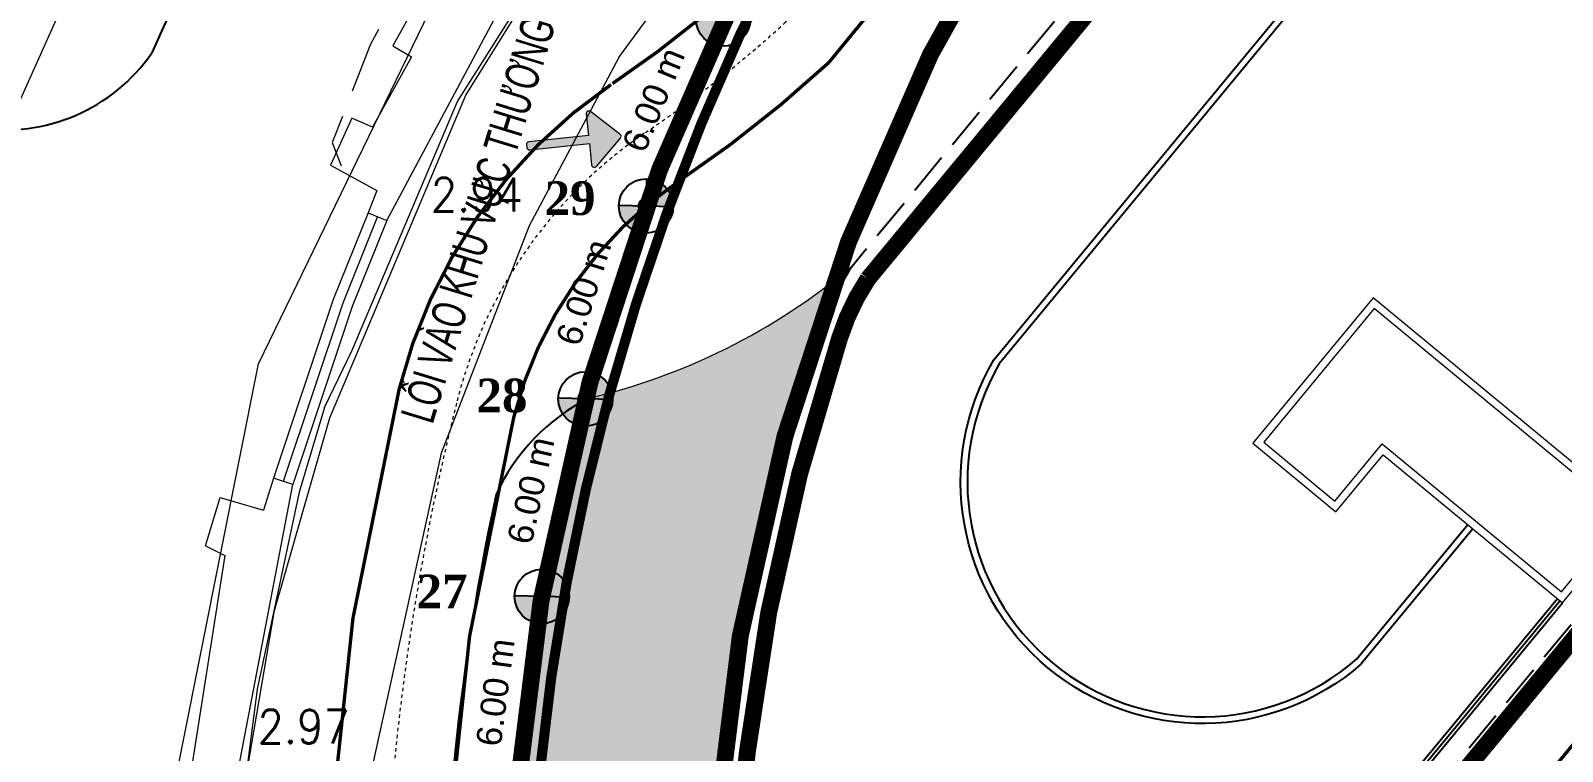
# Model space of a CAD drawing. Header units: millimetres. Extents: x 583747 to 597033, y 2304962 to 2309584.
# Drawn here: x 595567.57 to 595612.99, y 2307249.51 to 2307270.9 of the extents above; entities that cross this region are included whole.
import ezdxf
from ezdxf.enums import TextEntityAlignment as Align
from ezdxf.xclip import XClip

# ---------------------------------------------------------------- set-up
doc = ezdxf.new("R2010")
doc.units = ezdxf.units.MM
doc.header["$XCLIPFRAME"] = 0
doc.set_wipeout_variables(frame=1)
for name, pattern in [('CONTINOUS', [0]), ('DASH', [0.35, 0.25, -0.1]), ('DASH2-1', [3, 2, -1]), ('{Long Duong}', [2.3, 1.5, -0.8]), ('{qui hoach}', [1.3, 0, -1.3])]:
    doc.linetypes.add(name, pattern=pattern)
for name, color, linetype, lineweight in [('00_nen', 8, 'Continuous', 5), ('bo dat CXCL', 95, 'Continuous', 18), ('Code Cao do', 7, 'Continuous', 0), ('D-building block', 8, 'Continuous', 13), ('duong chua chay', 1, 'Continuous', 15), ('Duong RG Thua', 7, 'Continuous', 0), ('hatch', 45, 'Continuous', 5), ('KT-DV2', 7, 'Continuous', 15), ('KT-NEN', 7, 'Continuous', 0), ('KT-Net thay', 7, 'Continuous', 20), ('KT-TMB', 7, 'Continuous', 0), ('Level 15', 7, 'Continuous', 0), ('Long Duong_ Phan Cach chat lieu rair mat', 7, 'Continuous', 0), ('moc', 7, 'Continuous', 0), ('N-THAY', 7, 'Continuous', 18), ('Nen dc cb Hong bang', 253, 'Continuous', 60), ('đường pccc', 6, 'Continuous', 13)]:
    doc.layers.add(name, color=color, linetype=linetype, lineweight=lineweight)
for name, color, linetype in [('A-GLAZ', 135, 'Continuous'), ('AFP-KERB-LINE', 2, 'Continuous'), ('K2', 2, 'Continuous'), ('Xref_NT1+NT2_MBDV Cot vach_220729$0$ccu12-Thay', 7, 'Continuous'), ('Xref_ST_MBDV Cot vach 30.7.2022$0$Xref_ST_MBDV Cot vach 30.7.2022|Xref_ST_MBDV Cot vach 30.7.2022|Xref_ST_MBDV Cot vach 30.7.2022|Xref_ST_MBDV Cot vach 30.7.2022|A-CORE-OTLN', 2, 'Continuous')]:
    doc.layers.add(name, color=color, linetype=linetype)
doc.styles.add('font unicode ccu', font='arial.ttf')
doc.styles.add('Style-.VnArial', font='')
doc.styles.add('Style-STANDARD', font='STANDARD.shx')
doc.styles.get('Style-.VnArial').set_extended_font_data('.VnArial')

# ---------------------------------------------------------------- blocks, each defined once
blk = doc.blocks.new('nen dc cb Hong bang')
at = {"layer": '00_nen', "color": 0, "linetype": 'ByBlock', "lineweight": -2, "elevation": -62.11999999999999, "flags": 128}
for points in [[(-85.47528326383326, -18.05301842885092), (-100.6249566028127, -20.91285775462165), (-112.4343046547147, -20.59565654397011), (-120.7065256440546, -18.67622487898916), (-132.8150701370323, -13.47186852991581), (-143.4504801309668, -6.862869392614812), (-153.3913082516519, 4.829844211693853), (-160.3798289380502, 17.04818207910284), (-165.5111843023915, 28.93586780969054), (-167.7165728228865, 43.23928486416116), (-166.2054179287516, 58.14282070845366), (-160.7914822662715, 73.21163094649091), (-149.9842074502958, 91.06207541702315), (-135.2697674178053, 109.2889237608761)], [(-165.4335655445466, 42.69839705806226), (-165.2459892041516, 44.57470729807392), (-164.8394522299059, 52.57417826214805), (-162.9381026019109, 61.34651475679129), (-159.6288484007819, 69.80016376962885), (-153.9474266818725, 78.68621915159747), (-146.1678651447874, 87.2547303577885), (-138.9844497066224, 92.55207192199305), (-132.191907285247, 97.15675171557814), (-124.127035757876, 84.32235847553238)], [(-176.7272050620522, 52.74034863384441), (-177.0951481636148, 47.42707507824525), (-177.0067436667159, 39.0969427479431), (-176.1096750461729, 30.71741066733375), (-174.9985086276429, 22.06249679159373), (-173.3391070818761, 15.16720879869536)], [(-165.4335655445466, 42.69839705806226), (-165.2836133526871, 40.0775292753242), (-165.2836133526871, 40.0775292753242), (-165.2836133526871, 40.0775292753242), (-165.2836133526871, 40.0775292753242), (-164.4477571169846, 34.16002972843125), (-163.9423251335975, 31.90412467112765), (-163.4965729610994, 30.26293756766245), (-162.4703053293051, 27.44329042267054), (-160.0715872746659, 21.68906215438619), (-158.6753116231412, 17.9727149461396), (-155.4399599650642, 11.90525603154674), (-151.989931348362, 7.145275147166103), (-149.2447550852085, 3.26955210370943), (-146.8257763971342, 0.1823673765175045)]]:
    blk.add_lwpolyline(points, dxfattribs=at)
blk = doc.blocks.new('wwww1')
at = {"layer": 'Duong RG Thua', "color": 250, "lineweight": 0}
for p, q in [((595584.8485277396, 2307270.14638161), (595586.6950908239, 2307272.666952292)), ((595584.8485277396, 2307270.14638161), (595582.1809501575, 2307265.15452986)), ((595582.1809501575, 2307265.15452986), (595579.5769625754, 2307258.408269242)), ((595579.5769625754, 2307258.408269242), (595577.3869200257, 2307248.452662332))]:
    blk.add_line(p, q, dxfattribs=at)
at = {"layer": 'Duong RG Thua', "color": 250, "linetype": 'Continuous', "lineweight": 0}
for p, q in [((595578.840572425, 2307271.753033441), (595578.1461864297, 2307270.492530203)), ((595578.6985377666, 2307270.16684721), (595577.5417564961, 2307268.080093626)), ((595578.1461864297, 2307270.492530203), (595578.6985377666, 2307270.16684721)), ((595576.9272072772, 2307268.347481109), (595576.2975564596, 2307266.953000413)), ((595577.5417564961, 2307268.080093626), (595576.9272072772, 2307268.347481109)), ((595576.2975564593, 2307266.953000413), (595577.6658667094, 2307266.199121026)), ((595577.6658667094, 2307266.199121026), (595577.4074627922, 2307265.535629745)), ((595572.581989798, 2307255.653144387), (595573.0236462699, 2307257.093257144)), ((595573.0236462699, 2307257.093257144), (595574.3110592075, 2307256.709748461)), ((595572.581989798, 2307255.653144387), (595573.161057729, 2307255.367102991)), ((595573.161057729, 2307255.367102991), (595572.0261756018, 2307248.141224012))]:
    blk.add_line(p, q, dxfattribs=at)
at = {"layer": 'Duong RG Thua', "color": 250, "linetype": 'Continuous', "lineweight": 0, "flags": 128}
for points in [[(595574.6367634853, 2307253.739498251), (595576.2780055904, 2307259.449694888), (595580.3095002726, 2307269.030572761), (595583.8287534361, 2307274.685302349), (595589.3849677644, 2307281.693797555), (595595.6710482163, 2307287.248251864), (595601.1607227497, 2307291.456598226), (595609.6846248764, 2307295.700439101), (595617.855104049, 2307297.747196312)], [(595577.4074627922, 2307265.535629745), (595577.9642535727, 2307265.312058667), (595581.6870802684, 2307272.301944693), (595585.0105433782, 2307277.083690971), (595587.8125728294, 2307280.546869881)], [(595577.4074627922, 2307265.535629745), (595576.3742735364, 2307262.962531919), (595574.6074327041, 2307257.664341717)], [(595577.6858581824, 2307265.423844206), (595576.6560205052, 2307262.859093293), (595574.8920251629, 2307257.569435804)], [(595577.9642535727, 2307265.312058667), (595576.9377674743, 2307262.755654666), (595575.1766176221, 2307257.474529891)], [(595573.4108953403, 2307237.753673205), (595573.1264013577, 2307243.801163771), (595573.2345155253, 2307247.335033571), (595575.1766176221, 2307257.474529891)], [(595575.1766176221, 2307257.474529891), (595574.6074327041, 2307257.664341717), (595574.3110592075, 2307256.709748461)], [(595574.1133449136, 2307235.328408358), (595573.4314440312, 2307246.71181558), (595574.6367634853, 2307253.739498251)]]:
    blk.add_lwpolyline(points, dxfattribs=at)
at = {"layer": 'Long Duong_ Phan Cach chat lieu rair mat', "color": 250, "linetype": '{Long Duong}', "lineweight": 0}
for p, q in [((595581.0131627573, 2307277.038870575), (595577.4768557653, 2307270.542433008)), ((595577.4768557654, 2307270.542433009), (595576.3423068741, 2307267.619929421)), ((595576.3423068741, 2307267.619929421), (595576.610660179, 2307266.929277606))]:
    blk.add_line(p, q, dxfattribs=at)
at = {"layer": 'Code Cao do', "color": 250, "linetype": 'Continuous', "lineweight": 0, "style": 'Style-STANDARD'}
for s, p in [('2.94', (595579.2662182618, 2307266.072833179)), ('2.97', (595574.1303600792, 2307250.29510669))]:
    blk.add_text(s, height=1, rotation=359.9972999999998, dxfattribs=at).set_placement(p, align=Align.MIDDLE_LEFT)
blk = doc.blocks.new('Moc')
at = {"layer": 'moc', "linetype": '{qui hoach}', "lineweight": 0, "ltscale": 0.5}
h = blk.add_hatch(color=7, dxfattribs=at)
edge = h.paths.add_edge_path()
edge.add_arc((0, 0), 0.25, 0, 360)
blk = doc.blocks.new('hk')
at = {"layer": 'K2'}
h = blk.add_hatch(color=256, dxfattribs=at)
h.dxf.hatch_style = 1
h.paths.add_polyline_path([(-79.56888767669443, 95.73843680787832), (-79.56888767681085, 94.29736112430692), (-78.1278119928902, 94.29736112384126, 0.006030561254635504), (-78.12823123065755, 94.33211931213737, 0.4071659248377736)])
h.paths.add_polyline_path([(-79.56888767681085, 94.29736112430692), (-81.00996336049866, 94.29736112384126, 0.006030561398855246), (-81.00954412273131, 94.26260293461382, 0.4071659248337173), (-79.56888767669443, 92.85628543933854)])
for p, q in [((-79.56888767681085, 92.85628544073552), (-79.56888767669443, 95.73843680834398)), ((-78.1278119928902, 94.29736112477258), (-81.00996336049866, 94.29736112430692))]:
    blk.add_line(p, q, dxfattribs=at)
blk.add_circle((-79.56888767681085, 94.29736112430692), 1.441075683929584, dxfattribs=at)
blk = doc.blocks.new('NEN')
at = {"layer": 'Level 15', "color": 240, "linetype": 'DASH', "lineweight": 13, "ltscale": 10, "true_color": 0xed1f24, "const_width": 0.5, "flags": 128}
blk.add_lwpolyline([(595682.6342318146, 2307317.628542743), (595677.1080846218, 2307338.735591847), (595668.7019997244, 2307341.648000274), (595657.1986820591, 2307332.945061638), (595633.7332383548, 2307315.074860618), (595610.1012001, 2307298.024044828, 0.6850113018035724), (595643.3114555511, 2307173.379490599), (595664.0983812264, 2307171.16112911), (595705.7479175264, 2307172.44091587), (595712.0652831583, 2307180.508475818), (595682.6342318146, 2307317.628542743)], format="xyb", close=True, dxfattribs=at)
at = {"layer": 'Level 15', "color": 152, "linetype": 'DASH', "lineweight": 13, "ltscale": 10, "true_color": 0x2776bb, "const_width": 0.5, "flags": 128}
blk.add_lwpolyline([(595676.7959477246, 2307316.238442715), (595672.1154765871, 2307334.115442853), (595669.7661375185, 2307334.929404999), (595660.8263181637, 2307328.16590411), (595637.3067715189, 2307310.254500783), (595613.6242579552, 2307293.167266415, 0.6848770391189095), (595643.956996487, 2307179.344669219), (595664.3256569956, 2307177.170944603), (595702.755827632, 2307178.351808255), (595705.6093727332, 2307181.995913648)], format="xyb", close=True, dxfattribs=at)
at = {"layer": 'hatch', "xscale": 0.56, "yscale": 0.56, "zscale": 0.56, "rotation": 358.6179139007246}
for p in [(595631.3771639431, 2307217.374633971), (595629.0908022716, 2307211.827332797), (595627.2937969158, 2307206.102756677), (595625.9996701425, 2307200.243982413)]:
    blk.add_blockref('hk', p, dxfattribs=at)
at = {"layer": 'moc', "color": 7, "linetype": '{qui hoach}', "lineweight": 0, "ltscale": 0.5}
for p in [(595585.8188610822, 2307265.693228212), (595584.0218557264, 2307259.968652092), (595582.7277289531, 2307254.109877828)]:
    blk.add_blockref('Moc', p, dxfattribs=at)
at = {"layer": 'moc', "color": 7, "linetype": 'Continuous', "lineweight": 0, "style": 'Style-.VnArial'}
for rotation, p in [(67.60062577493382, (595586.0374917225, 2307268.847939078)), (72.57237194988686, (595583.9662623843, 2307263.130441044)), (77.54411811985725, (595582.398329962, 2307257.254952756)), (82.51586429681436, (595581.3454929735, 2307251.265686608))]:
    blk.add_text('6.00 m', height=0.75, rotation=rotation, dxfattribs=at).set_placement(p, align=Align.MIDDLE_CENTER)
at = {"layer": 'moc', "color": 7, "linetype": 'Continuous', "lineweight": 0, "char_height": 0.9999999999999999, "attachment_point": 4, "line_spacing_factor": 0.6, "style": 'Style-.VnArial'}
for s, insert in [('\\f.VnTimeH|b1|i0|c00|p39;29', (595582.8100155698, 2307265.919008506)), ('\\f.VnTimeH|b1|i0|c00|p39;28', (595580.7922621871, 2307260.063616733)), ('\\f.VnTimeH|b1|i0|c00|p39;27', (595579.0149604193, 2307254.257168729))]:
    blk.add_mtext(s, dxfattribs=dict(at, insert=insert))
blk = doc.blocks.new('WWWWW11')
blk.add_wipeout([(596146.3615818649, 2307305.6573381233), (596147.8285440636, 2307304.0452173376), (596150.7629438136, 2307303.3820340657), (596162.048524523, 2307307.517816646), (596165.4051456033, 2307309.5189932683), (596173.3555015537, 2307319.153731029), (596178.2315746873, 2307322.0380917024), (596181.4163572413, 2307323.062677114), (596186.0080146402, 2307323.5898095528), (596189.9042457261, 2307323.211667115), (596195.0940475697, 2307321.4383398625), (596198.0371565089, 2307319.6325917486), (596200.8094080107, 2307317.333069691), (596204.3098075503, 2307315.6493201614), (596207.2494791603, 2307314.980300404), (596210.7890871023, 2307314.6052024076), (596216.5500000002, 2307315.16), (596219.1300000001, 2307316.0100000002), (596221.6787631903, 2307317.0998650305), (596224.9113886, 2307319.1346373498), (596227.5410395903, 2307321.4657686683), (596238.1733428093, 2307359.288867094), (596238.0968819526, 2307360.409627944), (596237.7200000001, 2307361.81), (596230.6558972008, 2307391.558516441), (596229.9843406583, 2307392.8890121765), (596228.8211299448, 2307394.0842234455), (596227.2865145542, 2307394.87059217), (596225.3589578553, 2307395.106003769), (596223.8679869124, 2307394.78857129), (596222.6196871696, 2307394.115514262), (596221.0168609839, 2307393.022610689), (596208.4849748046, 2307382.633589055), (596207.4407676712, 2307381.453529403), (596206.7158046135, 2307380.0544804814), (596206.4200000002, 2307378.99), (596200.9665198424, 2307359.539130187), (596199.7980442686, 2307357.478697935), (596198.4249105974, 2307356.460218623), (596196.2180173937, 2307355.9388691476), (596194.42, 2307356.2800000003), (596193.2405711969, 2307356.9391195728), (596186.1711872608, 2307362.731889954), (596184.7917732071, 2307363.1279201983), (596182.731366028, 2307363.470164465), (596180.7227640854, 2307362.7669320228), (596178.2443049905, 2307360.9755200464), (596163.2158740925, 2307342.8258043416), (596149.957547771, 2307326.6712575853), (596148.5792082545, 2307323.5510934596), (596147.8603985051, 2307321.0017486685), (596147.2219378062, 2307318.292602497), (596146.5773248306, 2307314.7612257507), (596146.177911715, 2307311.6320212726), (596145.94916228, 2307308.647853131), (596145.9770818474, 2307306.713771885)]).translate(0, 0, -0.04395304444809574)
at = {"color": 2, "elevation": -0.04395304454321868}
blk.add_lwpolyline([(596164.8521065707, 2307326.175853), (596161.286210605, 2307321.857938461), (596163.7535902729, 2307319.82028368), (596165.1544779738, 2307321.516607249), (596170.4747655977, 2307317.122913949), (596172.639774645, 2307319.744504206), (596164.8521065377, 2307326.17585296)], dxfattribs=at)
blk.add_lwpolyline([(596164.8829930148, 2307325.8520536), (596161.610009965, 2307321.888824939), (596163.7227037958, 2307320.14408304), (596165.1235914967, 2307321.840406609), (596170.4438791758, 2307317.446713264), (596172.3159752298, 2307319.713617775)], close=True, dxfattribs=at)
at = {"layer": 'A-GLAZ', "const_width": 0.5, "elevation": -0.04395304444809574}
for points in [[(596146.296283172, 2307312.695783002, -0.05031291028689123), (596149.0288259159, 2307324.965291136, -0.0717433244059158), (596149.8730505318, 2307326.734633421), (596157.521658094, 2307335.98747068), (596165.695331864, 2307345.884906045), (596177.4818978631, 2307360.164561363, -0.1142951996060862)], [(596173.3555015536, 2307319.153731029), (596165.4051456017, 2307309.518993267, -0.1023702050592303), (596160.2206245479, 2307306.884390622), (596151.5927205944, 2307303.605446029, -0.4938342429271592), (596145.8895587582, 2307307.301405254, -0.02217052075567615), (596146.296283172, 2307312.695783002)]]:
    blk.add_lwpolyline(points, format="xyb", dxfattribs=at)
at = {"layer": 'Xref_NT1+NT2_MBDV Cot vach_220729$0$ccu12-Thay', "extrusion": (-3.811648262644351e-21, -3.294527862871537e-06, 0.9999999999945731), "elevation": -7.625069212652394}
for points in [[(596191.4677506634, 2307358.402984105), (596186.6005101845, 2307362.422027149, 0.2722560305913641), (596181.4609758809, 2307363.122547922, 0.1142951994764853), (596177.4817984318, 2307360.164578721, -0.0002466778429400545), (596175.9100870995, 2307358.25400816), (596171.8608900564, 2307353.350862205, 0.4137263751738471), (596171.9281546079, 2307352.64709581), (596171.9288246488, 2307352.646542606, -0.414310514875837), (596171.9959522054, 2307351.942511788), (596164.312519242, 2307342.640691897, -0.4141534110430285), (596163.6790576113, 2307342.580333086), (596163.6413885064, 2307342.611441648, 0.4142136299209204), (596162.9374767673, 2307342.544297185), (596149.8771776197, 2307326.730968995, 0.07162612412228023), (596149.0331149334, 2307324.961941392, 0.05031294687636014), (596146.3006149383, 2307312.692629419, 0.02099791688905635), (596145.8918496702, 2307307.366041905, 0.5040596696410771), (596151.7070534305, 2307303.621308281), (596160.2235293832, 2307306.882331264, 0.08026748385756233), (596163.9165842782, 2307309.181651054), (596170.4747664205, 2307317.122900686)], [(596191.4040739503, 2307358.325878487), (596186.5377349956, 2307362.344177112, 0.2721530690474574), (596181.5002758972, 2307363.030590778, 0.1142585217197553), (596177.5585456736, 2307360.100465477, -0.0002466046590232393), (596175.9872376334, 2307358.190385835), (596171.938029969, 2307353.28722702, 0.4136911399364955), (596171.9918809098, 2307352.724160448), (596171.9924916751, 2307352.723656222, -0.4143105148746067), (596172.0730447429, 2307351.87881924), (596164.3896117796, 2307342.576999349, -0.4141534110432618), (596163.6153808977, 2307342.50322747), (596163.5777117928, 2307342.534336031, 0.4142136299207421), (596163.014582386, 2307342.480620474), (596149.9575477709, 2307326.671244986, 0.07146961172190862), (596149.1283245026, 2307324.931348755, 0.0503164653337654), (596146.3999125503, 2307312.680797926, 0.02097820718917719), (596145.9919632112, 2307307.36758614, 0.5036753486576547), (596151.6714832906, 2307303.714768465), (596160.1863201837, 2307306.975163839, 0.08008678184894055), (596163.844703288, 2307309.251654226), (596170.3976608032, 2307317.186577399)], [(596191.3403972372, 2307358.24877287), (596186.474968792, 2307362.266319657, 0.2720467888631017), (596181.5395721069, 2307362.93863191, 0.1142211534408764), (596177.6352905536, 2307360.036349359, -0.0002465311102103631), (596176.0643881664, 2307358.126763511), (596172.0151745091, 2307353.223597438, 0.4136395261854669), (596172.0556072118, 2307352.801225086), (596172.056155823, 2307352.800772214, -0.4143105148735155), (596172.1501372806, 2307351.815126692), (596164.4667043173, 2307342.513306801, -0.4141534110439158), (596163.5517041839, 2307342.426121853), (596163.514035079, 2307342.457230414, 0.4142136299192421), (596163.091688003, 2307342.41694376), (596150.0379421813, 2307326.611550349, 0.07130962193503255), (596149.22353591, 2307324.900761632, 0.05032001840502081), (596146.4992101624, 2307312.668966432, 0.02095821389678339), (596146.0920790996, 2307307.369186494, 0.5032768673550028), (596151.635915411, 2307303.808229515), (596160.1491056161, 2307307.06799436, 0.07990406775915627), (596163.7728417624, 2307309.321680967), (596170.3205551859, 2307317.250254112)]]:
    blk.add_lwpolyline(points, format="xyb", dxfattribs=at)
at = {"layer": 'Xref_NT1+NT2_MBDV Cot vach_220729$0$ccu12-Thay'}
for points in [[(596167.8146840923, 2307319.319836036), (596164.5034328513, 2307315.310268686, -0.8497348713427241), (596153.603332712, 2307324.329883766), (596168.3042607806, 2307342.134282859), (596176.5802824609, 2307352.155650584, -0.3557609736154798), (596182.3736482896, 2307353.074591513), (596185.1631732362, 2307350.77043678), (596191.4665462445, 2307358.403991234)], [(596191.6207644499, 2307358.276646249), (596185.1900269925, 2307350.488850018), (596182.2591014836, 2307352.909801976, 0.3544822061982321), (596176.7319444203, 2307352.025210261), (596168.4584720149, 2307342.006929432), (596153.7679047112, 2307324.215078335, 0.8477438291627287), (596164.3597039792, 2307315.45031512), (596167.660472858, 2307319.447189462)]]:
    blk.add_lwpolyline(points, format="xyb", dxfattribs=at)
at = {"layer": 'Xref_NT1+NT2_MBDV Cot vach_220729$0$ccu12-Thay', "linetype": 'DASH', "ltscale": 5, "extrusion": (-3.811648262644351e-21, -3.294527862871537e-06, 0.9999999999945731), "elevation": -7.625069212652394}
blk.add_lwpolyline([(596171.6721760688, 2307354.066579557), (596171.6322183306, 2307354.018208642), (596171.6322183306, 2307354.018208642, 0.3477498573910547), (596171.9288246488, 2307352.646542606), (596171.9743522176, 2307352.604077592, -0.3775274350728713), (596171.9965846748, 2307351.943275705), (596164.312519242, 2307342.640691897, -0.4426420320558959), (596163.6413885065, 2307342.611441648), (596163.6413885065, 2307342.611441648, 0.4087774887242387), (596162.0902574533, 2307342.465892721), (596149.3913307645, 2307327.093575242)], format="xyb", dxfattribs=at)
at = {"layer": 'Xref_NT1+NT2_MBDV Cot vach_220729$0$ccu12-Thay', "linetype": 'DASH', "ltscale": 5, "elevation": -0.04395304454334795}
blk.add_lwpolyline([(596149.3913307645, 2307327.093587907, 0.07250165753733272), (596148.4576056973, 2307325.148955727, 0.05029248862881346), (596145.7004984253, 2307312.766771953, 0.02229968031555171), (596145.2888707892, 2307307.288145101, 0.496402403726135), (596151.8002345021, 2307303.042440932), (596160.4431537373, 2307306.327091926, 0.0812642304009894), (596164.3564297584, 2307308.772010976), (596170.9373992906, 2307316.74085367), (596173.1024075558, 2307319.362444639), (596185.0717325857, 2307333.861364425, -0.4142135623114239), (596185.6333207886, 2307333.914855642), (596193.8091505487, 2307327.162948422, 0.4147015980058476), (596197.4737193908, 2307327.515583777), (596200.9515834786, 2307331.726897667)], format="xyb", dxfattribs=at)
blk = doc.blocks.new('wqeqweweqewe')
at = {"layer": 'N-THAY', "true_color": 0xed1f24}
h = blk.add_hatch(color=240, dxfattribs=at)
h.dxf.hatch_style = 1
h.paths.add_polyline_path([(-1286767.49223078, 413592.5562734466, 0.659767882987918), (-1286936.532741258, 413520.2139766003), (-1286936.532741257, 412718.8002987187), (-1289161.917441023, 412718.8002987187, 0.4142135623724195), (-1289261.917441023, 412618.800298719), (-1289261.917441024, 412518.8002987162, 0.4142135623737707), (-1289161.917441024, 412418.8002987159), (-1286936.532741257, 412418.8002987159), (-1286936.532741256, 411617.3866208305, 0.6597678829868827), (-1286767.492230778, 411545.0443239844), (-1285772.09428144, 412495.0111559309, 0.4279583434868365), (-1285772.09428144, 412642.5894414972)])
for p, q in [((-1286936.532741258, 413520.2139766003), (-1286936.532741257, 412718.8002987187)), ((-1285772.09428144, 412642.5894414973), (-1286767.49223078, 413592.5562734466)), ((-1289261.917441023, 412618.800298719), (-1289261.917441024, 412518.8002987162)), ((-1286936.532741257, 412718.8002987187), (-1289161.917441023, 412718.8002987187)), ((-1289161.917441024, 412418.8002987159), (-1286936.532741257, 412418.8002987159)), ((-1286936.532741257, 412418.8002987159), (-1286936.532741256, 411617.3866208305)), ((-1286767.492230778, 411545.0443239844), (-1285772.09428144, 412495.0111559309))]:
    blk.add_line(p, q)
for centre, radius, start, end in [((-1286836.532741258, 413520.2139766004), 100, 46.33781501997804, 180.0000000000644), ((-1289161.917441023, 412618.8002987187), 100, 89.99999999999858, 179.9999999998666), ((-1289161.917441024, 412518.8002987159), 100, 179.9999999998666, 269.9999999999986), ((-1285842.515602127, 412568.8002987141), 102.0000000000629, 313.6621849800248, 46.33781501999777), ((-1286836.532741256, 411617.3866208306), 100, 180.0000000000773, 313.6621849800037)]:
    blk.add_arc(centre, radius, start, end)
blk = doc.blocks.new('DV')
at = {"layer": 'bo dat CXCL'}
h = blk.add_hatch(dxfattribs=at)
h.set_pattern_fill('GRASS', color=256, scale=20, angle=6.295837926640892e-14)
h.set_pattern_definition([(90, (-595062099.8700503, -2307132692.023288), (-359.2102448000003, 359.2102447999954), [95.24999999999883, -623.1704895999928]), (44.99999999999993, (-595062099.8700503, -2307132692.023288), (-359.2102448427657, 359.2102448427614), [95.249999999999, -412.7499999999957]), (135.0000000000001, (-595062099.8700503, -2307132692.023288), (-359.2102448427657, -359.2102448427623), [95.24999999999989, -412.7499999999994])])
edge = h.paths.add_edge_path()
edge.add_arc((525057.9382520914, 116196.7447962761), 13745.40944116883, 248.0825419116846, 327.65418365073344, ccw=False)
edge.add_arc((683766.0695010424, 115812.2292971611), 164305.0019994757, 182.2105334864701, 184.3167966751368, ccw=False)
edge.add_arc((588750.6883655787, 109442.7255239487), 69167.35941564295, 175.0017373804677, 179.973483553913, ccw=False)
edge.add_arc((588750.6883444786, 109442.7255382538), 69167.35939306981, 170.0299912143746, 175.001737389673, ccw=False)
edge.add_arc((588750.6883637905, 109442.7255187035), 69167.35941504942, 165.0582450293329, 170.0299912022961, ccw=False)
edge.add_arc((517718.1811916828, 145581.5090723038), 18781.39012136048, 282.9339808610382, 310.0809105160639)
edge.add_arc((536013.4883005619, 127036.8038439751), 7476.445086400092, 146.0590185773733, 162.6454055400933)
edge.add_arc((589932.5482304096, 109118.4795875549), 64293.78853818554, 161.7369148056867, 177.6496883470164)
edge.add_arc((530600.8650306463, 111773.064968586), 4908.05229936059, 180.2095486627918, 292.4980964321372)
edge.add_line((532478.9446792603, 107238.5535030365), (536670.5312061859, 108842.5646479912))
at = {"layer": 'A-GLAZ'}
blk.add_line((553637.6959447861, 123125.3419837952), (545814.387381196, 113645.0033860207, 0.001965137819500148), dxfattribs=at)
at = {"layer": 'A-GLAZ', "elevation": 2.283388679820792e-10}
blk.add_lwpolyline([(526706.0482531786, 116821.8684206009, -0.05031291028689117), (529438.5909963846, 129091.3765540123, -0.0717433244059158), (530282.8156132698, 130860.7188386917), (537212.3258341551, 139243.6342687607)], format="xyb", dxfattribs=at)
at = {"layer": 'AFP-KERB-LINE'}
for points, elevation in [([(499706.3316445351, 139092.0098872185, 0.6379824367138764), (509058.4985730648, 137545.9729013443, -50.01534323593949)], -0.003242928290997959), ([(519930.3368661404, 103443.5497121811, -0.0872070090966523), (522019.4401941299, 127297.727159977, -0.0872070090966523)], 2.283388679820792e-10)]:
    blk.add_lwpolyline(points, format="xyb", dxfattribs=dict(at, elevation=elevation))
for centre, radius, start, end in [((591010.507343173, 101171.1460204124, -0.0064858565576555), 89661.91929517206, 127.379756697197, 156.0657034419634), ((524727.4896483421, 121943.6195635796), 5999.99999999999, 116.8297899922303, 155.3828673927827), ((588838.303358078, 109427.3669867516), 71167.57519309944, 167.819695066101, 182.5644982125642)]:
    blk.add_arc(centre, radius, start, end, dxfattribs=at)
at = {"layer": 'D-building block', "linetype": 'CONTINOUS', "ltscale": 10000, "elevation": 20.36346964611957}
blk.add_lwpolyline([(536670.5312062502, 108842.5646476746, -0.3618550020472503), (519927.1826994419, 103444.8183422089, -0.009190565640796847), (519583.336357832, 109474.7361273766, -0.02169673868253486), (519846.3488698006, 115468.9687232971, -0.02169673869067174), (520627.858899951, 121417.8545074463, -0.02169673868043599), (521921.9856739044, 127276.6287717819, 0.1190079315394617), (529810.9312188625, 131211.1920366287, 0.07249838436231171), (528877.3933365345, 129266.911421299, 0.06954436385023165), (525692.84555614, 111755.1147165298, 0.5333254872937248), (532478.9446792603, 107238.5535025597), (536670.5312062502, 108842.5646476746)], format="xyb", close=True, dxfattribs=at)
at = {"extrusion": (3.514792066178393e-07, 3.713726493790081e-08, 0.9999999999999376), "xscale": 0.8000000000000015, "yscale": 0.8000000000000015, "zscale": 0.8000000000000015, "rotation": 6.03148818531198}
blk.add_blockref('wqeqweweqewe', (1580556.154494671, -85071.98374653595, 0.1950177465945042), dxfattribs=at)
blk = doc.blocks.new('duong pccc')
at = {"layer": 'đường pccc', "linetype": 'DASH2-1', "const_width": 100}
for points, elevation in [([(11401180.47434998, 1083819.10668087, -0.04094110432425923), (11398102.05244684, 1080655.432331085, -0.249761800059274), (11392605.39248991, 1079381.698912621), (11392718.61520731, 1079351.360945702, 0.1606096281939528), (11388966.9543345, 1079138.414116859, -0.002531606775971246), (11388745.1005367, 1079052.330551624), (11377741.42645764, 1074846.667515278), (11375185.59664214, 1073869.815383911, -0.5148612867729533), (11362299.42951584, 1082420.761764526, -0.06998515420923437), (11364494.18109894, 1103099.81688261, -0.1832900913967137), (11370774.93411112, 1112123.883622646)], 4.459954757369778e-05), ([(11372771.77495944, 1109249.508318424, 0.03858186431968252), (11377228.93007839, 1112771.645726204), (11390505.29011929, 1128970.558254719, 0.1514106076029663), (11394062.42659974, 1137207.876488209), (11394062.42659974, 1137207.876488209, -0.1799970356365439), (11397962.53763831, 1144612.240755081), (11407263.58091998, 1151335.467298985, -0.3418180795402535)], 4.459954756070804e-05), ([(11403276.58065391, 1097357.568047047), (11395781.32833302, 1088274.353282928, -0.1296742959992178), (11387495.54041386, 1082321.672916889), (11376491.86633432, 1078116.009880066), (11373936.03616238, 1077139.157610416, -0.5148612867655556), (11365797.40612233, 1082539.756136417, -0.06998515421053718), (11367889.25328588, 1102249.23775959, -0.1850920205997058), (11372820.96927345, 1109282.619950294, 0.1850920205997058)], 4.459954756070804e-05), ([(11370819.79050374, 1112154.634253025, 0.03680737216698653), (11374679.51239443, 1115182.509083271), (11387823.84829891, 1131220.334730625, 0.1529063082503099), (11390585.94321609, 1137614.647397995, -0.1525417149612975), (11394427.36743546, 1146021.054395676, 0.2114901706231379), (11395554.70104313, 1149486.122401237), (11395626.69453931, 1148784.805612564, -0.2679491924381388), (11397466.96628523, 1152891.312632561), (11401292.31415129, 1155656.451932907, -0.2777039725430199), (11405916.67424309, 1156046.459554672), (11407434.23718667, 1155299.08148241)], 4.459954757369778e-05)]:
    blk.add_lwpolyline(points, format="xyb", dxfattribs=dict(at, elevation=elevation))
at = {"layer": 'đường pccc', "linetype": 'DASH2-1', "elevation": 4.459954756070804e-05}
for points in [[(11371795.78273165, 1110702.071286678, 0.03772781581781628), (11375953.23421955, 1113975.873113632), (11389164.15088642, 1130094.936085701, 0.1520964322578842), (11392324.32577074, 1137412.464404106, -0.1821404256227318), (11396866.10499096, 1145979.011731625), (11406238.39065957, 1152753.735584736, -0.3418180795411198)], [(11404501.65296853, 1096092.619954109), (11397131.11483729, 1087160.541632175, -0.1296742959991551), (11388120.32047534, 1080687.001734734), (11377116.64639604, 1076481.338697433), (11374560.8164022, 1075504.486497879, -0.5148612867746855), (11364048.41781604, 1082480.259038448, -0.06998515420979129), (11366191.71719408, 1102674.527327538, -0.1832900913987902), (11371763.3529278, 1110679.747813225, -0.1832900913987902)]]:
    blk.add_lwpolyline(points, format="xyb", dxfattribs=at)

msp = doc.modelspace()

# ---------------------------------------------------------------- block references
at = {"layer": 'KT-NEN', "color": 7, "lineweight": 0}
msp.add_blockref('wwww1', (0.167280342313461, -0.04470699140802026, -0.002306602981161601), dxfattribs=at)

# ---------------------------------------------------------------- next in the draw order: linework, layer by layer
at = {"layer": 'Xref_ST_MBDV Cot vach 30.7.2022$0$Xref_ST_MBDV Cot vach 30.7.2022|Xref_ST_MBDV Cot vach 30.7.2022|Xref_ST_MBDV Cot vach 30.7.2022|Xref_ST_MBDV Cot vach 30.7.2022|A-CORE-OTLN', "color": 2, "linetype": 'DASH', "ltscale": 10, "const_width": 0.3}
msp.add_lwpolyline([(595589.8342989829, 2307273.307810864), (595588.6125717539, 2307270.78840963), (595588.5917635437, 2307270.743128234), (595587.4756929064, 2307268.175174509), (595587.4567826696, 2307268.129068198), (595586.4482934253, 2307265.516990587), (595586.4313137851, 2307265.470138898), (595585.5321451499, 2307262.818442127), (595585.5171253962, 2307262.770925882), (595584.7288279983, 2307260.084183019), (595584.7157940367, 2307260.03608419), (595584.0397272395, 2307257.31892875), (595584.0287015472, 2307257.270330313), (595583.4660311032, 2307254.527448257), (595583.4570326894, 2307254.47843405), (595583.0087287287, 2307251.714555696), (595583.0017728867, 2307251.665208473), (595582.668612445, 2307248.885099821)], dxfattribs=at)

# ---------------------------------------------------------------- next in the draw order: block references
at = {"layer": 'KT-DV2', "xscale": 0.001, "yscale": 0.001, "zscale": 0.001}
msp.add_blockref('DV', (595062.0998697897, 2307132.69202312), dxfattribs=at)
at = {"layer": 'KT-Net thay'}
msp.add_blockref('NEN', (-5.820766091346741e-10, 9.313225746154785e-10), dxfattribs=at)
at = {"layer": 'Nen dc cb Hong bang', "color": 250, "lineweight": 5, "transparency": 33554559}
ref = msp.add_blockref('nen dc cb Hong bang', (595717.0552204513, 2307162.891767368, 62.11769339701883), dxfattribs=dict(at, rotation=339.9497468043105))
XClip(ref).set_block_clipping_path([(-171.58366836735513, -106.17314537893981), (63.31963311461732, -20.44193760957569), (-26.86903776670806, 226.67480199504644), (-261.7723392486805, 140.94359422568232)])

# ---------------------------------------------------------------- next in the draw order: texts
at = {"style": 'font unicode ccu', "width": 0.65}
msp.add_text('LỐI VÀO KHU VỰC THƯƠNG MẠI', height=0.9999999999999999, rotation=72.89627338895878, dxfattribs=at).set_placement((595579.484364926, 2307259.187045376))

# ---------------------------------------------------------------- next in the draw order: block references
at = {"layer": 'KT-TMB'}
msp.add_blockref('WWWWW11', (-557.473451402504, -63.20368742663413, 0.04164644143766875), dxfattribs=at)

# ---------------------------------------------------------------- next in the draw order: block references
at = {"layer": 'duong chua chay', "xscale": 0.001, "yscale": 0.001, "zscale": 0.001}
msp.add_blockref('duong pccc', (584214.0047207047, 2306157.171293481), dxfattribs=at)

doc.saveas('drawing.dxf')
